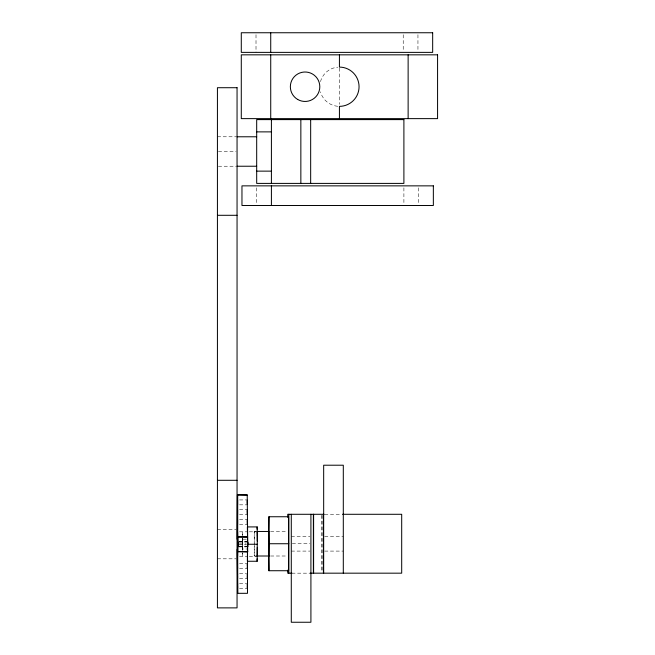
<?xml version="1.0" encoding="UTF-8"?>
<svg xmlns="http://www.w3.org/2000/svg" width="655" height="655" viewBox="0 0 655 655"><rect width="100%" height="100%" fill="white"/><g stroke="black" fill="none" stroke-linecap="round" stroke-linejoin="round"><path stroke-width="0.49" stroke-dasharray="3.27 2.46" d="M254.345 543.732L254.222 556.005L256.187 556.005M242.35 537.845L242.35 550.11M242.555 550.331L242.555 538.066M242.366 535.323L242.456 531.819L242.538 535.503M242.538 552.853L242.448 556.357L242.366 552.673M256.187 531.467L254.222 531.467L254.222 556.005M246.378 539.18L242.456 539.18L242.448 548.996L247.361 548.996M217.427 136.78L236.07 136.78M218.41 151.51L236.07 151.51M218.41 166.231L236.07 166.231M239.509 499.929L247.361 499.929M239.509 504.833L247.361 504.833M239.509 509.737L247.361 509.737M324.651 514.29L341.533 514.29M239.509 514.65L247.361 514.65M239.509 519.554L247.361 519.554M239.509 524.458L247.361 524.458M217.427 529.363L236.07 529.363M270.572 531.467L287.357 531.467M239.509 531.819L247.361 531.819M249.326 531.819L257.178 531.819M291.287 536.371L309.93 536.371M324.651 536.371L343.302 536.371M239.198 541.3L247.05 541.3M239.296 541.407L247.148 541.407M238.739 541.865L247.574 541.865M238.838 541.972L247.664 541.972M292.269 543.732L309.93 543.732M239.345 543.912L246.215 543.912M238.69 544.264L246.542 544.264M239.198 546.204L247.05 546.204M239.296 546.311L247.148 546.311M238.739 546.769L247.574 546.769M238.838 546.876L247.664 546.876M291.287 551.092L309.93 551.092M324.651 551.092L343.302 551.092M270.572 556.005L287.357 556.005M239.509 556.357L247.361 556.357M249.318 556.357L257.169 556.357M217.427 558.813L236.07 558.813M239.509 563.718L247.361 563.718M239.509 568.622L247.353 568.622M291.835 573.174L309.93 573.174M239.509 573.526L246.378 573.526M239.501 578.439L247.353 578.439M239.501 583.343L246.37 583.343M239.501 588.247L247.353 588.247M254.222 531.467L254.336 542.938M242.456 539.18L242.497 544.141M242.448 548.996L242.407 545.312M418.627 187.821L418.627 203.525M417.947 34.715L417.947 50.419M403.898 187.821L403.898 203.525M403.226 34.715L403.226 50.419M339.429 68.104L339.429 104.35M322.088 515.305L322.088 572.159M321.851 515.305L321.851 572.159M256.686 187.821L256.686 203.525M256.007 34.715L256.007 52.375M337.726 106.282A19.625 19.625 0 0 1 320.467 91.806M320.467 81.646A19.625 19.625 0 0 1 337.726 67.178"/><path stroke-width="0.98" d="M247.737 544.501L247.222 494.861L237.405 494.861L237.175 539.27M247.524 551.625L247.5 593.315L237.683 593.315L237.708 551.625L247.688 551.805L237.708 551.625M237.667 544.215L237.544 556.357L237.544 531.819L237.855 546.876L237.773 546.073M237.88 544.444L237.871 545.672M247.336 502.352C247.402 495.09 247.328 509.664 247.385 502.401M247.377 585.824C247.295 594.216 247.41 577.636 247.328 585.136M247.377 576.007C247.295 584.399 247.418 567.828 247.336 575.327M247.549 543.658L247.361 561.261L257.169 561.261L257.284 547.383M257.317 535.659L257.169 556.357L257.145 555.907M268.943 516.746L268.943 570.726L288.568 570.726L288.568 516.746L268.943 516.746L268.714 531.467M237.519 575.327L237.544 573.526L237.569 575.377M237.569 566.829L237.544 568.622L237.519 566.141M237.519 585.136L237.544 583.343L237.56 585.185M237.781 544.976C237.986 550.634 237.642 538.074 237.831 543.765M247.377 566.829C247.303 572.544 247.402 559.796 247.336 565.511M257.284 541.038L257.178 526.915L247.361 526.915L247.664 546.876L247.549 545.525M247.688 545.672L247.672 542.062M237.74 542.569L237.88 551.805M247.557 542.569L247.688 551.805M247.647 543.175L247.574 541.865L247.68 542.307M247.59 546.073L247.574 546.769M237.88 543.814L237.757 541.865M257.096 529.125L257.178 526.915M257.169 556.005L268.943 556.005L269.066 543.732L268.943 531.467L257.169 531.467M256.686 131.876L271.407 131.876M237.053 136.78L256.686 136.78M237.053 166.231L256.686 166.231M256.686 171.135L271.407 171.135M217.427 215.298L237.053 215.298M217.427 480.295L237.053 480.295M237.405 494.861L247.508 495.172M324.127 514.29L287.741 514.29L287.741 517.335M342.483 514.29L401.695 514.29L401.695 573.174L310.298 573.174M237.691 495.172L237.708 536.904L247.524 536.904M237.708 536.904L247.688 537.084M269.205 543.732L288.83 543.732M247.524 544.264L257.341 544.264M291.901 573.174L287.741 573.174L287.741 570.128M237.683 593.315L237.184 549.332M288.503 569.801L288.568 570.726M268.91 555.587L268.943 556.005M268.583 555.587L268.615 556.005M268.943 570.726L268.714 556.005M257.178 531.819L257.259 535.503M257.169 561.261L257.087 558.871M247.664 546.786L247.549 544.927M237.88 537.084L237.921 544.501M247.582 542.209L247.598 543.707M408.13 54.832L408.13 118.629M343.302 573.174L343.302 465.214L323.668 465.214L323.668 573.174M339.429 54.832L339.429 67.105A19.625 19.625 0 0 1 359.055 86.73A19.625 19.625 0 0 1 339.429 106.356L339.429 118.629M323.423 514.29L323.423 573.174M313.606 514.29L313.606 573.174M313.368 514.29L313.368 573.174M310.912 514.29L310.912 622.25L291.287 622.25L291.287 514.29M310.666 119.611L310.666 183.4M300.85 119.611L300.85 183.4M288.83 514.29L288.83 573.174M271.407 119.611L271.407 183.4M271.407 185.856L271.407 205.49M270.728 32.75L270.728 52.375M270.728 54.832L270.728 118.629M237.528 521.347L237.544 524.458L237.544 519.554L237.528 521.347M237.528 511.53L237.544 514.65L237.552 509.737L237.528 511.53M237.528 501.722L237.552 504.833L237.552 499.929L237.528 501.722M237.569 585.824L237.544 588.247L237.519 585.775M237.569 576.007L237.544 578.439L237.519 575.958M247.336 521.347L247.361 524.458L247.361 519.554L247.336 521.347M247.336 511.53L247.361 514.65L247.361 509.737L247.336 511.53M237.519 564.921L237.519 565.511L237.544 563.718L237.519 564.921M432.668 32.75L241.286 32.75L241.286 52.375L432.668 52.375L432.668 32.75M437.573 54.832L241.286 54.832L241.286 118.629L437.573 118.629L437.573 54.832M237.053 87.713L217.427 87.713L217.427 607.881L237.053 607.881L237.053 87.713M403.898 119.611L256.686 119.611L256.686 183.4L403.898 183.4L403.898 119.611M433.348 185.856L241.965 185.856L241.965 205.49L433.348 205.49L433.348 185.856M297.714 99.478A14.721 14.721 0 0 0 319.804 86.73A14.721 14.721 0 0 0 297.714 73.982A14.721 14.721 0 0 0 297.714 99.478"/></g></svg>
